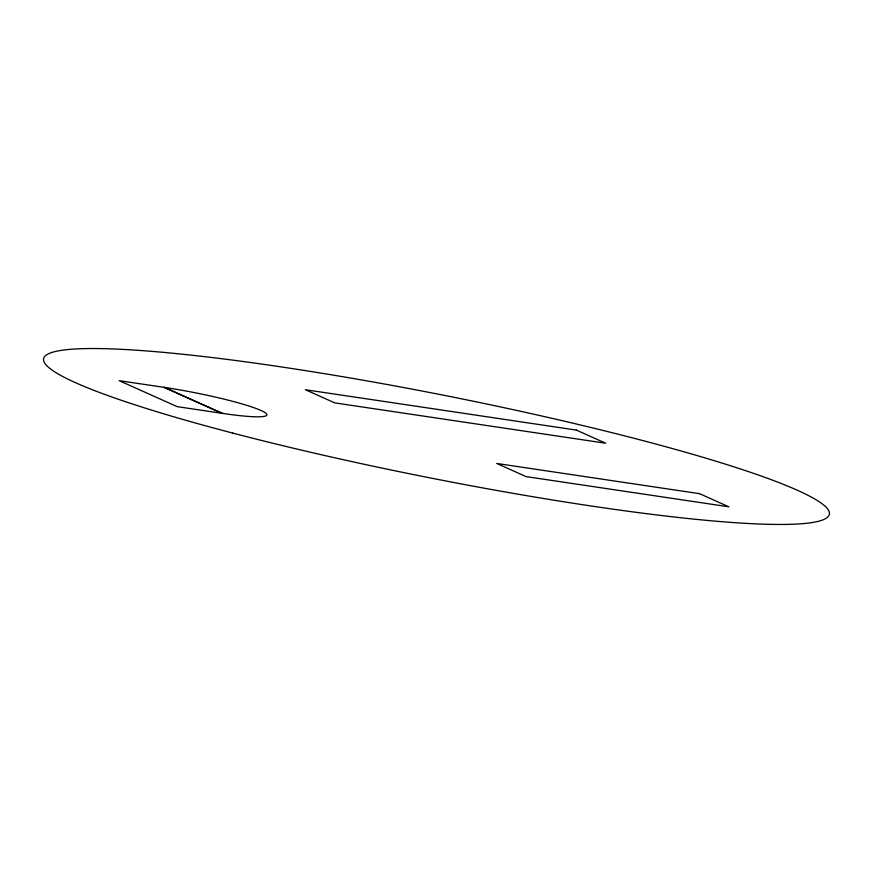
<?xml version="1.0" encoding="UTF-8"?>
<svg xmlns="http://www.w3.org/2000/svg" width="873" height="873" viewBox="0 0 873 873"><rect width="100%" height="100%" fill="white"/><g stroke="black" fill="none" stroke-linecap="round" stroke-linejoin="round"><path stroke-width="1.31" d="M163.786 387.306L119.143 380.661L177.197 406.643L221.829 413.289A74.751 7.813 11.2 0 0 260.94 410.452A74.751 7.813 11.2 0 0 163.786 387.306L221.829 413.289M164.571 387.426L222.615 413.409M576.344 430.094L305.386 389.729L334.741 402.879L605.698 443.233L576.344 430.094M699.535 493.671L496.715 463.454L526.081 476.603L728.9 506.82L699.535 493.671M232.764 433.095A400.489 41.86 11.2 0 0 829.35 514.317A400.489 41.86 11.2 0 0 247.386 362.077A400.489 41.86 11.2 0 0 232.764 433.095"/></g></svg>
